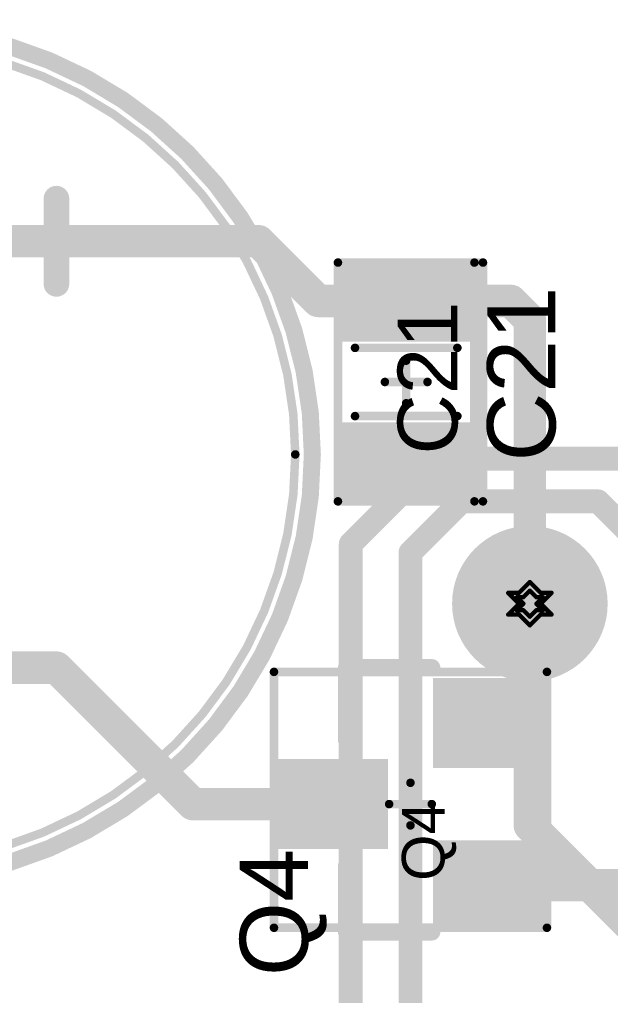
# Model space of a CAD drawing. Header units: inches. Extents: x -21 to 344, y -3 to 240.
# Drawn here: x 7.22 to 14.14, y 34.41 to 45.85 of the extents above; entities that cross this region are included whole.
import ezdxf

# ---------------------------------------------------------------- set-up
doc = ezdxf.new("R2010")
doc.units = ezdxf.units.IN
for name, color, linetype in [('Bottom Layer', 5, 'Continuous'), ('Bottom Solder', 6, 'Continuous'), ('Drill Drawing', 1, 'Continuous'), ('Int1 -GND)', 76, 'Continuous'), ('Int2 -PWR)', 16, 'Continuous'), ('Multi-Layer', 9, 'Continuous'), ('Pad Holes', 156, 'Continuous'), ('Top Component Center', 76, 'Continuous'), ('Top Designator', 56, 'Continuous'), ('Top Layer', 1, 'Continuous'), ('Top Overlay', 2, 'Continuous'), ('Top Paste', 8, 'Continuous'), ('Top Solder', 216, 'Continuous'), ('Via Holes', 16, 'Continuous')]:
    doc.layers.add(name, color=color, linetype=linetype)
doc.styles.add('Arial', font='', dxfattribs={"height": 0.2})
doc.styles.get('Arial').set_extended_font_data('Arial')

# ---------------------------------------------------------------- blocks, each defined once
blk = doc.blocks.new('SOT23F_58')
at = {"layer": 'Top Layer'}
for points in [[(-0.39999793, 1.49999954), (0.4000030099999999, 1.49999954), (0.4000030099999999, 0.38999922), (-0.39999793, 0.38999922)], [(-1.34999857, -0.38999922), (-0.54999763, -0.38999922), (-0.54999763, -1.49999954), (-1.34999857, -1.49999954)], [(0.55000017, -0.38999922), (1.35000111, -0.38999922), (1.35000111, -1.49999954), (0.55000017, -1.49999954)]]:
    blk.add_hatch(color=1, dxfattribs=at).paths.add_polyline_path(points)
at = {"layer": 'Top Paste'}
for points in [[(-0.52699793, 1.62699954), (0.5270030099999999, 1.62699954), (0.5270030099999999, 0.26299922), (-0.52699793, 0.26299922)], [(-1.47699857, -0.26299922), (-0.42299763, -0.26299922), (-0.42299763, -1.62699954), (-1.47699857, -1.62699954)], [(0.42300017, -0.26299922), (1.47700111, -0.26299922), (1.47700111, -1.62699954), (0.42300017, -1.62699954)]]:
    blk.add_hatch(color=8, dxfattribs=at).paths.add_polyline_path(points)
at = {"layer": 'Top Solder'}
for points in [[(-0.44999783, 1.54999944), (0.45000291, 1.54999944), (0.45000291, 0.33999932), (-0.44999783, 0.33999932)], [(-1.39999847, -0.33999932), (-0.49999773, -0.33999932), (-0.49999773, -1.54999944), (-1.39999847, -1.54999944)], [(0.5000002699999999, -0.33999932), (1.40000101, -0.33999932), (1.40000101, -1.54999944), (0.5000002699999999, -1.54999944)]]:
    blk.add_hatch(color=216, dxfattribs=at).paths.add_polyline_path(points)
at = {"layer": 'Top Component Center'}
for points in [[(-1.4499971, 1.59999934, 0.0999998, 0.0999998, 0), (-1.4499971, -1.59999934, 0.0999998, 0.0999998, 0)], [(-1.4499971, 1.59999934, 0.0999998, 0.0999998, 0), (1.55000198, 1.59999934, 0.0999998, 0.0999998, 0)], [(1.55000198, 1.59999934, 0.0999998, 0.0999998, 0), (1.55000198, -1.59999934, 0.0999998, 0.0999998, 0)], [(0, 0.2499995, 0.0999998, 0.0999998, 0), (0, -0.2499995, 0.0999998, 0.0999998, 0)], [(-0.2499995, 0, 0.0999998, 0.0999998, 0), (0.2499995, 0, 0.0999998, 0.0999998, 0)], [(-1.4499971, -1.59999934, 0.0999998, 0.0999998, 0), (1.55000198, -1.59999934, 0.0999998, 0.0999998, 0)]]:
    blk.add_lwpolyline(points, format="xyseb", dxfattribs=at)
for points in [[(-1.47499578, 1.59999934, 0.0499999, 0.0499999, 1), (-1.42499842, 1.59999934, 0.0499999, 0.0499999, 1)], [(-1.47499578, 1.59999934, 0.0499999, 0.0499999, 1), (-1.42499842, 1.59999934, 0.0499999, 0.0499999, 1)], [(1.5250033, 1.59999934, 0.0499999, 0.0499999, 1), (1.57500066, 1.59999934, 0.0499999, 0.0499999, 1)], [(1.5250033, 1.59999934, 0.0499999, 0.0499999, 1), (1.57500066, 1.59999934, 0.0499999, 0.0499999, 1)], [(-0.02499868, 0.2499995, 0.0499999, 0.0499999, 1), (0.02499868, 0.2499995, 0.0499999, 0.0499999, 1)], [(-0.27499818, 0, 0.0499999, 0.0499999, 1), (-0.22500082, 0, 0.0499999, 0.0499999, 1)], [(0.22500082, 0, 0.0499999, 0.0499999, 1), (0.27499818, 0, 0.0499999, 0.0499999, 1)], [(-0.02499868, -0.2499995, 0.0499999, 0.0499999, 1), (0.02499868, -0.2499995, 0.0499999, 0.0499999, 1)], [(-1.47499578, -1.59999934, 0.0499999, 0.0499999, 1), (-1.42499842, -1.59999934, 0.0499999, 0.0499999, 1)], [(-1.47499578, -1.59999934, 0.0499999, 0.0499999, 1), (-1.42499842, -1.59999934, 0.0499999, 0.0499999, 1)], [(1.5250033, -1.59999934, 0.0499999, 0.0499999, 1), (1.57500066, -1.59999934, 0.0499999, 0.0499999, 1)], [(1.5250033, -1.59999934, 0.0499999, 0.0499999, 1), (1.57500066, -1.59999934, 0.0499999, 0.0499999, 1)]]:
    blk.add_lwpolyline(points, format="xyseb", close=True, dxfattribs=at)
at = {"layer": 'Top Designator'}
for points in [[(-1.4499971, 1.59999934, 0.0999998, 0.0999998, 0), (-1.4499971, -1.59999934, 0.0999998, 0.0999998, 0)], [(-1.4499971, 1.59999934, 0.0999998, 0.0999998, 0), (1.55000198, 1.59999934, 0.0999998, 0.0999998, 0)], [(1.55000198, 1.59999934, 0.0999998, 0.0999998, 0), (1.55000198, -1.59999934, 0.0999998, 0.0999998, 0)], [(-1.4499971, -1.59999934, 0.0999998, 0.0999998, 0), (1.55000198, -1.59999934, 0.0999998, 0.0999998, 0)]]:
    blk.add_lwpolyline(points, format="xyseb", dxfattribs=at)
for points in [[(-1.47499578, 1.59999934, 0.0499999, 0.0499999, 1), (-1.42499842, 1.59999934, 0.0499999, 0.0499999, 1)], [(-1.47499578, 1.59999934, 0.0499999, 0.0499999, 1), (-1.42499842, 1.59999934, 0.0499999, 0.0499999, 1)], [(1.5250033, 1.59999934, 0.0499999, 0.0499999, 1), (1.57500066, 1.59999934, 0.0499999, 0.0499999, 1)], [(1.5250033, 1.59999934, 0.0499999, 0.0499999, 1), (1.57500066, 1.59999934, 0.0499999, 0.0499999, 1)], [(-1.47499578, -1.59999934, 0.0499999, 0.0499999, 1), (-1.42499842, -1.59999934, 0.0499999, 0.0499999, 1)], [(-1.47499578, -1.59999934, 0.0499999, 0.0499999, 1), (-1.42499842, -1.59999934, 0.0499999, 0.0499999, 1)], [(1.5250033, -1.59999934, 0.0499999, 0.0499999, 1), (1.57500066, -1.59999934, 0.0499999, 0.0499999, 1)], [(1.5250033, -1.59999934, 0.0499999, 0.0499999, 1), (1.57500066, -1.59999934, 0.0499999, 0.0499999, 1)]]:
    blk.add_lwpolyline(points, format="xyseb", close=True, dxfattribs=at)
at = {"layer": 'Top Overlay'}
for points in [[(-1.49999954, 0.75000104, 0.1999996, 0.1999996, 0), (-0.72499982, 0.75000104, 0.1999996, 0.1999996, 0)], [(-1.49999954, 0.75000104, 0.1999996, 0.1999996, 0), (-1.49999954, -0.2499995, 0.1999996, 0.1999996, 0)], [(0.75000104, 0.75000104, 0.1999996, 0.1999996, 0), (1.59999934, 0.75000104, 0.1999996, 0.1999996, 0)], [(1.59999934, 0.75000104, 0.1999996, 0.1999996, 0), (1.59999934, -0.2499995, 0.1999996, 0.1999996, 0)]]:
    blk.add_lwpolyline(points, format="xyseb", dxfattribs=at)
for points in [[(-1.54999944, 0.75000104, 0.0999998, 0.0999998, 1), (-1.44999964, 0.75000104, 0.0999998, 0.0999998, 1)], [(-1.54999944, 0.75000104, 0.0999998, 0.0999998, 1), (-1.44999964, 0.75000104, 0.0999998, 0.0999998, 1)], [(-0.77499972, 0.75000104, 0.0999998, 0.0999998, 1), (-0.67499992, 0.75000104, 0.0999998, 0.0999998, 1)], [(0.7000011399999999, 0.75000104, 0.0999998, 0.0999998, 1), (0.8000009399999999, 0.75000104, 0.0999998, 0.0999998, 1)], [(1.54999944, 0.75000104, 0.0999998, 0.0999998, 1), (1.64999924, 0.75000104, 0.0999998, 0.0999998, 1)], [(1.54999944, 0.75000104, 0.0999998, 0.0999998, 1), (1.64999924, 0.75000104, 0.0999998, 0.0999998, 1)], [(-1.54999944, -0.2499995, 0.0999998, 0.0999998, 1), (-1.44999964, -0.2499995, 0.0999998, 0.0999998, 1)], [(1.54999944, -0.2499995, 0.0999998, 0.0999998, 1), (1.64999924, -0.2499995, 0.0999998, 0.0999998, 1)]]:
    blk.add_lwpolyline(points, format="xyseb", close=True, dxfattribs=at)
at = {"layer": 'Top Designator', "style": 'Arial'}
blk.add_text('Q4', height=0.499999, dxfattribs=at).set_placement((-0.90000074, -0.3999992))
blk = doc.blocks.new('CAP_0805_105')
at = {"layer": 'Top Layer'}
for points in [[(-1.29999867, 0.64999997), (-0.59999753, 0.64999997), (-0.59999753, -0.64999997), (-1.29999867, -0.64999997)], [(0.6000000699999999, 0.64999997), (1.30000121, 0.64999997), (1.30000121, -0.64999997), (0.6000000699999999, -0.64999997)]]:
    blk.add_hatch(color=1, dxfattribs=at).paths.add_polyline_path(points)
at = {"layer": 'Top Paste'}
for points in [[(-1.42699867, 0.77699997), (-0.47299753, 0.77699997), (-0.47299753, -0.77699997), (-1.42699867, -0.77699997)], [(0.47300007, 0.77699997), (1.42700121, 0.77699997), (1.42700121, -0.77699997), (0.47300007, -0.77699997)]]:
    blk.add_hatch(color=8, dxfattribs=at).paths.add_polyline_path(points)
at = {"layer": 'Top Solder'}
for points in [[(-1.34999857, 0.69999987), (-0.54999763, 0.69999987), (-0.54999763, -0.69999987), (-1.34999857, -0.69999987)], [(0.55000017, 0.69999987), (1.35000111, 0.69999987), (1.35000111, -0.69999987), (0.55000017, -0.69999987)]]:
    blk.add_hatch(color=216, dxfattribs=at).paths.add_polyline_path(points)
at = {"layer": 'Top Component Center'}
for points in [[(-1.39999974, 0.8000009399999999, 0.0999998, 0.0999998, 0), (-1.39999974, -0.90000074, 0.0999998, 0.0999998, 0)], [(-1.39999974, 0.8000009399999999, 0.0999998, 0.0999998, 0), (1.39999974, 0.8000009399999999, 0.0999998, 0.0999998, 0)], [(1.39999974, 0.8000009399999999, 0.0999998, 0.0999998, 0), (1.39999974, -0.90000074, 0.0999998, 0.0999998, 0)], [(0, 0.2499995, 0.0999998, 0.0999998, 0), (0, -0.2499995, 0.0999998, 0.0999998, 0)], [(-0.2499995, 0, 0.0999998, 0.0999998, 0), (0.2499995, 0, 0.0999998, 0.0999998, 0)], [(-1.39999974, -0.90000074, 0.0999998, 0.0999998, 0), (1.39999974, -0.90000074, 0.0999998, 0.0999998, 0)]]:
    blk.add_lwpolyline(points, format="xyseb", dxfattribs=at)
for points in [[(-1.42499842, 0.8000009399999999, 0.0499999, 0.0499999, 1), (-1.37500106, 0.8000009399999999, 0.0499999, 0.0499999, 1)], [(-1.42499842, 0.8000009399999999, 0.0499999, 0.0499999, 1), (-1.37500106, 0.8000009399999999, 0.0499999, 0.0499999, 1)], [(1.37500106, 0.8000009399999999, 0.0499999, 0.0499999, 1), (1.42499842, 0.8000009399999999, 0.0499999, 0.0499999, 1)], [(1.37500106, 0.8000009399999999, 0.0499999, 0.0499999, 1), (1.42499842, 0.8000009399999999, 0.0499999, 0.0499999, 1)], [(-0.02499868, 0.2499995, 0.0499999, 0.0499999, 1), (0.02499868, 0.2499995, 0.0499999, 0.0499999, 1)], [(-0.27499818, 0, 0.0499999, 0.0499999, 1), (-0.22500082, 0, 0.0499999, 0.0499999, 1)], [(0.22500082, 0, 0.0499999, 0.0499999, 1), (0.27499818, 0, 0.0499999, 0.0499999, 1)], [(-0.02499868, -0.2499995, 0.0499999, 0.0499999, 1), (0.02499868, -0.2499995, 0.0499999, 0.0499999, 1)], [(-1.42499842, -0.90000074, 0.0499999, 0.0499999, 1), (-1.37500106, -0.90000074, 0.0499999, 0.0499999, 1)], [(-1.42499842, -0.90000074, 0.0499999, 0.0499999, 1), (-1.37500106, -0.90000074, 0.0499999, 0.0499999, 1)], [(1.37500106, -0.90000074, 0.0499999, 0.0499999, 1), (1.42499842, -0.90000074, 0.0499999, 0.0499999, 1)], [(1.37500106, -0.90000074, 0.0499999, 0.0499999, 1), (1.42499842, -0.90000074, 0.0499999, 0.0499999, 1)]]:
    blk.add_lwpolyline(points, format="xyseb", close=True, dxfattribs=at)
at = {"layer": 'Top Designator'}
for points in [[(-1.39999974, 0.8000009399999999, 0.0999998, 0.0999998, 0), (1.39999974, 0.8000009399999999, 0.0999998, 0.0999998, 0)], [(-1.39999974, 0.8000009399999999, 0.0999998, 0.0999998, 0), (-1.39999974, -0.8000009399999999, 0.0999998, 0.0999998, 0)], [(1.39999974, 0.8000009399999999, 0.0999998, 0.0999998, 0), (1.39999974, -0.8000009399999999, 0.0999998, 0.0999998, 0)], [(-1.39999974, -0.8000009399999999, 0.0999998, 0.0999998, 0), (1.39999974, -0.8000009399999999, 0.0999998, 0.0999998, 0)]]:
    blk.add_lwpolyline(points, format="xyseb", dxfattribs=at)
for points in [[(-1.42499842, 0.8000009399999999, 0.0499999, 0.0499999, 1), (-1.37500106, 0.8000009399999999, 0.0499999, 0.0499999, 1)], [(-1.42499842, 0.8000009399999999, 0.0499999, 0.0499999, 1), (-1.37500106, 0.8000009399999999, 0.0499999, 0.0499999, 1)], [(1.37500106, 0.8000009399999999, 0.0499999, 0.0499999, 1), (1.42499842, 0.8000009399999999, 0.0499999, 0.0499999, 1)], [(1.37500106, 0.8000009399999999, 0.0499999, 0.0499999, 1), (1.42499842, 0.8000009399999999, 0.0499999, 0.0499999, 1)], [(-1.42499842, -0.8000009399999999, 0.0499999, 0.0499999, 1), (-1.37500106, -0.8000009399999999, 0.0499999, 0.0499999, 1)], [(-1.42499842, -0.8000009399999999, 0.0499999, 0.0499999, 1), (-1.37500106, -0.8000009399999999, 0.0499999, 0.0499999, 1)], [(1.37500106, -0.8000009399999999, 0.0499999, 0.0499999, 1), (1.42499842, -0.8000009399999999, 0.0499999, 0.0499999, 1)], [(1.37500106, -0.8000009399999999, 0.0499999, 0.0499999, 1), (1.42499842, -0.8000009399999999, 0.0499999, 0.0499999, 1)]]:
    blk.add_lwpolyline(points, format="xyseb", close=True, dxfattribs=at)
at = {"layer": 'Top Overlay'}
for points in [[(-0.3999992, 0.5999987999999999, 0.0999998, 0.0999998, 0), (-0.3999992, -0.5999987999999999, 0.0999998, 0.0999998, 0)], [(0.3999992, 0.5999987999999999, 0.0999998, 0.0999998, 0), (0.3999992, -0.5999987999999999, 0.0999998, 0.0999998, 0)]]:
    blk.add_lwpolyline(points, format="xyseb", dxfattribs=at)
for points in [[(-0.4249978799999999, 0.5999987999999999, 0.0499999, 0.0499999, 1), (-0.37500052, 0.5999987999999999, 0.0499999, 0.0499999, 1)], [(0.37500052, 0.5999987999999999, 0.0499999, 0.0499999, 1), (0.4249978799999999, 0.5999987999999999, 0.0499999, 0.0499999, 1)], [(-0.4249978799999999, -0.5999987999999999, 0.0499999, 0.0499999, 1), (-0.37500052, -0.5999987999999999, 0.0499999, 0.0499999, 1)], [(0.37500052, -0.5999987999999999, 0.0499999, 0.0499999, 1), (0.4249978799999999, -0.5999987999999999, 0.0499999, 0.0499999, 1)]]:
    blk.add_lwpolyline(points, format="xyseb", close=True, dxfattribs=at)
at = {"layer": 'Top Designator', "style": 'Arial'}
blk.add_text('C21', height=0.7000011399999999, dxfattribs=at).set_placement((-0.85000338, -0.6000038799999999))
blk = doc.blocks.new('CMI_9605IC_0580T_126')
at = {"layer": 'Bottom Layer'}
h = blk.add_hatch(color=5, dxfattribs=at)
edge = h.paths.add_edge_path()
edge.add_arc((0, 2.50000008), 1.00000054, 0, 360)
h = blk.add_hatch(color=5, dxfattribs=at)
edge = h.paths.add_edge_path()
edge.add_arc((0, -2.50000008), 1.00000054, 0, 360)
at = {"layer": 'Bottom Solder'}
h = blk.add_hatch(color=6, dxfattribs=at)
edge = h.paths.add_edge_path()
edge.add_arc((0, 2.50000008), 1.05000044, 0, 360)
h = blk.add_hatch(color=6, dxfattribs=at)
edge = h.paths.add_edge_path()
edge.add_arc((0, -2.50000008), 1.05000044, 0, 360)
at = {"layer": 'Int1 -GND)'}
h = blk.add_hatch(color=7, dxfattribs=at)
edge = h.paths.add_edge_path()
edge.add_arc((0, 2.50000008), 1.1619992, 0, 360)
h = blk.add_hatch(color=7, dxfattribs=at)
edge = h.paths.add_edge_path()
edge.add_arc((0, -2.50000008), 1.1619992, 0, 360)
at = {"layer": 'Int2 -PWR)'}
h = blk.add_hatch(color=7, dxfattribs=at)
edge = h.paths.add_edge_path()
edge.add_arc((0, 2.50000008), 1.1619992, 0, 360)
h = blk.add_hatch(color=7, dxfattribs=at)
edge = h.paths.add_edge_path()
edge.add_arc((0, -2.50000008), 1.1619992, 0, 360)
at = {"layer": 'Multi-Layer'}
h = blk.add_hatch(color=9, dxfattribs=at)
edge = h.paths.add_edge_path()
edge.add_arc((0, 2.50000008), 1.00000054, 0, 360)
h = blk.add_hatch(color=9, dxfattribs=at)
edge = h.paths.add_edge_path()
edge.add_arc((0, -2.50000008), 1.00000054, 0, 360)
at = {"layer": 'Pad Holes'}
h = blk.add_hatch(color=7, dxfattribs=at)
edge = h.paths.add_edge_path()
edge.add_arc((0, 2.50000008), 0.3999992, 0, 360)
h = blk.add_hatch(color=7, dxfattribs=at)
edge = h.paths.add_edge_path()
edge.add_arc((0, -2.50000008), 0.3999992, 0, 360)
at = {"layer": 'Top Layer'}
h = blk.add_hatch(color=1, dxfattribs=at)
edge = h.paths.add_edge_path()
edge.add_arc((0, 2.50000008), 1.00000054, 0, 360)
h = blk.add_hatch(color=1, dxfattribs=at)
edge = h.paths.add_edge_path()
edge.add_arc((0, -2.50000008), 1.00000054, 0, 360)
at = {"layer": 'Top Solder'}
h = blk.add_hatch(color=216, dxfattribs=at)
edge = h.paths.add_edge_path()
edge.add_arc((0, 2.50000008), 1.05000044, 0, 360)
h = blk.add_hatch(color=216, dxfattribs=at)
edge = h.paths.add_edge_path()
edge.add_arc((0, -2.50000008), 1.05000044, 0, 360)
at = {"layer": 'Top Component Center'}
for points in [[(4.800000559999999, 0, 0.0999998, 0.0999998, 1), (-4.800000559999999, 0, 0.0999998, 0.0999998, 1)], [(-0.02499868, 0.499999, 0.0499999, 0.0499999, 1), (0.02499868, 0.499999, 0.0499999, 0.0499999, 1)], [(-4.82499924, 0, 0.0499999, 0.0499999, 1), (-4.77500188, 0, 0.0499999, 0.0499999, 1)], [(-0.5249976799999999, 0, 0.0499999, 0.0499999, 1), (-0.47500032, 0, 0.0499999, 0.0499999, 1)], [(0.47500032, 0, 0.0499999, 0.0499999, 1), (0.5249976799999999, 0, 0.0499999, 0.0499999, 1)], [(4.77500188, 0, 0.0499999, 0.0499999, 1), (4.82499924, 0, 0.0499999, 0.0499999, 1)], [(-0.02499868, -0.499999, 0.0499999, 0.0499999, 1), (0.02499868, -0.499999, 0.0499999, 0.0499999, 1)]]:
    blk.add_lwpolyline(points, format="xyseb", close=True, dxfattribs=at)
for points in [[(0, -0.499999, 0.0999998, 0.0999998, 0), (0, 0.499999, 0.0999998, 0.0999998, 0)], [(-0.499999, 0, 0.0999998, 0.0999998, 0), (0.499999, 0, 0.0999998, 0.0999998, 0)]]:
    blk.add_lwpolyline(points, format="xyseb", dxfattribs=at)
at = {"layer": 'Top Designator'}
for points in [[(4.800000559999999, 0, 0.0999998, 0.0999998, 1), (-4.800000559999999, 0, 0.0999998, 0.0999998, 1)], [(-4.82499924, 0, 0.0499999, 0.0499999, 1), (-4.77500188, 0, 0.0499999, 0.0499999, 1)], [(4.77500188, 0, 0.0499999, 0.0499999, 1), (4.82499924, 0, 0.0499999, 0.0499999, 1)]]:
    blk.add_lwpolyline(points, format="xyseb", close=True, dxfattribs=at)
at = {"layer": 'Top Overlay'}
for points in [[(5.00000016, 0, 0.1999996, 0.1999996, 1), (-5.00000016, 0, 0.1999996, 0.1999996, 1)], [(1.9250025, 2.99999908, 0.1499997, 0.1499997, 1), (2.07499966, 2.99999908, 0.1499997, 0.1499997, 1)], [(1.42500096, 2.50000008, 0.1499997, 0.1499997, 1), (1.57499812, 2.50000008, 0.1499997, 0.1499997, 1)], [(2.4250015, 2.50000008, 0.1499997, 0.1499997, 1), (2.57499866, 2.50000008, 0.1499997, 0.1499997, 1)], [(1.9250025, 2.00000108, 0.1499997, 0.1499997, 1), (2.07499966, 2.00000108, 0.1499997, 0.1499997, 1)], [(-5.050000059999999, 0, 0.0999998, 0.0999998, 1), (-4.950000259999999, 0, 0.0999998, 0.0999998, 1)], [(4.950000259999999, 0, 0.0999998, 0.0999998, 1), (5.050000059999999, 0, 0.0999998, 0.0999998, 1)]]:
    blk.add_lwpolyline(points, format="xyseb", close=True, dxfattribs=at)
for points in [[(2.00000108, 2.00000108, 0.2999994, 0.2999994, 0), (2.00000108, 2.99999908, 0.2999994, 0.2999994, 0)], [(1.49999954, 2.50000008, 0.2999994, 0.2999994, 0), (2.50000008, 2.50000008, 0.2999994, 0.2999994, 0)]]:
    blk.add_lwpolyline(points, format="xyseb", dxfattribs=at)
at = {"layer": 'Top Designator', "style": 'Arial'}
blk.add_text('BZ1', height=1.00000054, rotation=360, dxfattribs=at).set_placement((-1.80000148, -0.8000009399999999))

msp = doc.modelspace()

# ---------------------------------------------------------------- hatches: boundary and pattern name
at = {"layer": 'Bottom Layer'}
h = msp.add_hatch(color=5, dxfattribs=at)
edge = h.paths.add_edge_path()
edge.add_arc((13.199999, 39.00000074), 0.2499995, 0, 360)
at = {"layer": 'Int1 -GND)'}
h = msp.add_hatch(color=7, dxfattribs=at)
edge = h.paths.add_edge_path()
edge.add_arc((13.199999, 39.00000074), 0.9119997, 0, 360)
at = {"layer": 'Int2 -PWR)'}
h = msp.add_hatch(color=7, dxfattribs=at)
edge = h.paths.add_edge_path()
edge.add_arc((13.199999, 39.00000074), 0.9119997, 0, 360)
at = {"layer": 'Top Layer'}
h = msp.add_hatch(color=1, dxfattribs=at)
edge = h.paths.add_edge_path()
edge.add_arc((13.199999, 39.00000074), 0.2499995, 0, 360)
at = {"layer": 'Via Holes'}
h = msp.add_hatch(color=7, dxfattribs=at)
edge = h.paths.add_edge_path()
edge.add_arc((13.199999, 39.00000074), 0.1499997, 0, 360)

# ---------------------------------------------------------------- linework, layer by layer
at = {"layer": 'Bottom Layer'}
for points in [[(11.10000066, 39.70000188, 0.2794, 0.2794, 0), (12.09999866, 40.69999988, 0.2794, 0.2794, 0)], [(12.09999866, 40.69999988, 0.2794, 0.2794, 0), (14.30000188, 40.69999988, 0.2794, 0.2794, 0)], [(11.79999926, 39.599997, 0.2794, 0.2794, 0), (12.40000314, 40.20000088, 0.2794, 0.2794, 0)], [(12.40000314, 40.20000088, 0.2794, 0.2794, 0), (13.99999994, 40.20000088, 0.2794, 0.2794, 0)], [(13.99999994, 40.20000088, 0.2794, 0.2794, 0), (14.63799968, 39.56200114, 0.2794, 0.2794, 0)], [(11.10000066, 32.70000064, 0.2794, 0.2794, 0), (11.10000066, 39.70000188, 0.2794, 0.2794, 0)], [(11.79999926, 31.7999999, 0.2794, 0.2794, 0), (11.79999926, 39.599997, 0.2794, 0.2794, 0)], [(13.199999, 36.40000086, 0.3809999999999999, 0.3809999999999999, 0), (13.199999, 39.00000074, 0.3809999999999999, 0.3809999999999999, 0)], [(13.199999, 36.40000086, 0.3809999999999999, 0.3809999999999999, 0), (14.80000088, 34.79999898, 0.3809999999999999, 0.3809999999999999, 0)]]:
    msp.add_lwpolyline(points, format="xyseb", dxfattribs=at)
for points in [[(12.03014866, 40.69999988, 0.1397, 0.1397, 1), (12.16984866, 40.69999988, 0.1397, 0.1397, 1)], [(12.03014866, 40.69999988, 0.1397, 0.1397, 1), (12.16984866, 40.69999988, 0.1397, 0.1397, 1)], [(12.33015314, 40.20000088, 0.1397, 0.1397, 1), (12.46985314, 40.20000088, 0.1397, 0.1397, 1)], [(12.33015314, 40.20000088, 0.1397, 0.1397, 1), (12.46985314, 40.20000088, 0.1397, 0.1397, 1)], [(13.93014994, 40.20000088, 0.1397, 0.1397, 1), (14.06984994, 40.20000088, 0.1397, 0.1397, 1)], [(13.93014994, 40.20000088, 0.1397, 0.1397, 1), (14.06984994, 40.20000088, 0.1397, 0.1397, 1)], [(11.03015066, 39.70000188, 0.1397, 0.1397, 1), (11.16985066, 39.70000188, 0.1397, 0.1397, 1)], [(11.03015066, 39.70000188, 0.1397, 0.1397, 1), (11.16985066, 39.70000188, 0.1397, 0.1397, 1)], [(11.73014926, 39.599997, 0.1397, 0.1397, 1), (11.86984926, 39.599997, 0.1397, 0.1397, 1)], [(11.73014926, 39.599997, 0.1397, 0.1397, 1), (11.86984926, 39.599997, 0.1397, 0.1397, 1)], [(13.104749, 39.00000074, 0.1905, 0.1905, 1), (13.295249, 39.00000074, 0.1905, 0.1905, 1)], [(13.104749, 36.40000086, 0.1905, 0.1905, 1), (13.295249, 36.40000086, 0.1905, 0.1905, 1)], [(13.104749, 36.40000086, 0.1905, 0.1905, 1), (13.295249, 36.40000086, 0.1905, 0.1905, 1)]]:
    msp.add_lwpolyline(points, format="xyseb", close=True, dxfattribs=at)
at = {"layer": 'Drill Drawing'}
for points in [[(13.072999, 39.12700074, 0.0508, 0.0508, 0), (13.199999, 39.25400074, 0.0508, 0.0508, 0)], [(13.199999, 39.25400074, 0.0508, 0.0508, 0), (13.326999, 39.12700074, 0.0508, 0.0508, 0)], [(12.945999, 39.12700074, 0.0508, 0.0508, 0), (13.072999, 39.00000074, 0.0508, 0.0508, 0)], [(12.945999, 39.12700074, 0.0508, 0.0508, 0), (13.072999, 39.12700074, 0.0508, 0.0508, 0)], [(13.123799, 39.07620074, 0.0508, 0.0508, 0), (13.199999, 39.15240074, 0.0508, 0.0508, 0)], [(13.199999, 39.15240074, 0.0508, 0.0508, 0), (13.276199, 39.07620074, 0.0508, 0.0508, 0)], [(13.326999, 39.12700074, 0.0508, 0.0508, 0), (13.453999, 39.12700074, 0.0508, 0.0508, 0)], [(13.326999, 39.00000074, 0.0508, 0.0508, 0), (13.453999, 39.12700074, 0.0508, 0.0508, 0)], [(12.945999, 38.87300073999999, 0.0508, 0.0508, 0), (13.072999, 39.00000074, 0.0508, 0.0508, 0)], [(13.047599, 39.07620074, 0.0508, 0.0508, 0), (13.123799, 39.00000074, 0.0508, 0.0508, 0)], [(13.047599, 39.07620074, 0.0508, 0.0508, 0), (13.123799, 39.07620074, 0.0508, 0.0508, 0)], [(13.047599, 38.92380074, 0.0508, 0.0508, 0), (13.123799, 39.00000074, 0.0508, 0.0508, 0)], [(13.276199, 39.07620074, 0.0508, 0.0508, 0), (13.352399, 39.07620074, 0.0508, 0.0508, 0)], [(13.276199, 39.00000074, 0.0508, 0.0508, 0), (13.352399, 39.07620074, 0.0508, 0.0508, 0)], [(13.276199, 39.00000074, 0.0508, 0.0508, 0), (13.352399, 38.92380074, 0.0508, 0.0508, 0)], [(13.326999, 39.00000074, 0.0508, 0.0508, 0), (13.453999, 38.87300073999999, 0.0508, 0.0508, 0)], [(13.047599, 38.92380074, 0.0508, 0.0508, 0), (13.123799, 38.92380074, 0.0508, 0.0508, 0)], [(13.123799, 38.92380074, 0.0508, 0.0508, 0), (13.199999, 38.84760074, 0.0508, 0.0508, 0)], [(13.199999, 38.84760074, 0.0508, 0.0508, 0), (13.276199, 38.92380074, 0.0508, 0.0508, 0)], [(13.276199, 38.92380074, 0.0508, 0.0508, 0), (13.352399, 38.92380074, 0.0508, 0.0508, 0)], [(12.945999, 38.87300073999999, 0.0508, 0.0508, 0), (13.072999, 38.87300073999999, 0.0508, 0.0508, 0)], [(13.072999, 38.87300073999999, 0.0508, 0.0508, 0), (13.199999, 38.74600074, 0.0508, 0.0508, 0)], [(13.199999, 38.74600074, 0.0508, 0.0508, 0), (13.326999, 38.87300073999999, 0.0508, 0.0508, 0)], [(13.326999, 38.87300073999999, 0.0508, 0.0508, 0), (13.453999, 38.87300073999999, 0.0508, 0.0508, 0)]]:
    msp.add_lwpolyline(points, format="xyseb", dxfattribs=at)
for points in [[(13.187299, 39.25400074, 0.0254, 0.0254, 1), (13.212699, 39.25400074, 0.0254, 0.0254, 1)], [(13.187299, 39.25400074, 0.0254, 0.0254, 1), (13.212699, 39.25400074, 0.0254, 0.0254, 1)], [(12.933299, 39.12700074, 0.0254, 0.0254, 1), (12.958699, 39.12700074, 0.0254, 0.0254, 1)], [(12.933299, 39.12700074, 0.0254, 0.0254, 1), (12.958699, 39.12700074, 0.0254, 0.0254, 1)], [(13.060299, 39.12700074, 0.0254, 0.0254, 1), (13.085699, 39.12700074, 0.0254, 0.0254, 1)], [(13.060299, 39.12700074, 0.0254, 0.0254, 1), (13.085699, 39.12700074, 0.0254, 0.0254, 1)], [(13.187299, 39.15240074, 0.0254, 0.0254, 1), (13.212699, 39.15240074, 0.0254, 0.0254, 1)], [(13.187299, 39.15240074, 0.0254, 0.0254, 1), (13.212699, 39.15240074, 0.0254, 0.0254, 1)], [(13.314299, 39.12700074, 0.0254, 0.0254, 1), (13.339699, 39.12700074, 0.0254, 0.0254, 1)], [(13.314299, 39.12700074, 0.0254, 0.0254, 1), (13.339699, 39.12700074, 0.0254, 0.0254, 1)], [(13.441299, 39.12700074, 0.0254, 0.0254, 1), (13.466699, 39.12700074, 0.0254, 0.0254, 1)], [(13.441299, 39.12700074, 0.0254, 0.0254, 1), (13.466699, 39.12700074, 0.0254, 0.0254, 1)], [(13.034899, 39.07620074, 0.0254, 0.0254, 1), (13.060299, 39.07620074, 0.0254, 0.0254, 1)], [(13.034899, 39.07620074, 0.0254, 0.0254, 1), (13.060299, 39.07620074, 0.0254, 0.0254, 1)], [(13.060299, 39.00000074, 0.0254, 0.0254, 1), (13.085699, 39.00000074, 0.0254, 0.0254, 1)], [(13.060299, 39.00000074, 0.0254, 0.0254, 1), (13.085699, 39.00000074, 0.0254, 0.0254, 1)], [(13.111099, 39.07620074, 0.0254, 0.0254, 1), (13.136499, 39.07620074, 0.0254, 0.0254, 1)], [(13.111099, 39.07620074, 0.0254, 0.0254, 1), (13.136499, 39.07620074, 0.0254, 0.0254, 1)], [(13.111099, 39.00000074, 0.0254, 0.0254, 1), (13.136499, 39.00000074, 0.0254, 0.0254, 1)], [(13.111099, 39.00000074, 0.0254, 0.0254, 1), (13.136499, 39.00000074, 0.0254, 0.0254, 1)], [(13.263499, 39.07620074, 0.0254, 0.0254, 1), (13.288899, 39.07620074, 0.0254, 0.0254, 1)], [(13.263499, 39.07620074, 0.0254, 0.0254, 1), (13.288899, 39.07620074, 0.0254, 0.0254, 1)], [(13.263499, 39.00000074, 0.0254, 0.0254, 1), (13.288899, 39.00000074, 0.0254, 0.0254, 1)], [(13.263499, 39.00000074, 0.0254, 0.0254, 1), (13.288899, 39.00000074, 0.0254, 0.0254, 1)], [(13.314299, 39.00000074, 0.0254, 0.0254, 1), (13.339699, 39.00000074, 0.0254, 0.0254, 1)], [(13.314299, 39.00000074, 0.0254, 0.0254, 1), (13.339699, 39.00000074, 0.0254, 0.0254, 1)], [(13.339699, 39.07620074, 0.0254, 0.0254, 1), (13.365099, 39.07620074, 0.0254, 0.0254, 1)], [(13.339699, 39.07620074, 0.0254, 0.0254, 1), (13.365099, 39.07620074, 0.0254, 0.0254, 1)], [(13.034899, 38.92380074, 0.0254, 0.0254, 1), (13.060299, 38.92380074, 0.0254, 0.0254, 1)], [(13.034899, 38.92380074, 0.0254, 0.0254, 1), (13.060299, 38.92380074, 0.0254, 0.0254, 1)], [(13.111099, 38.92380074, 0.0254, 0.0254, 1), (13.136499, 38.92380074, 0.0254, 0.0254, 1)], [(13.111099, 38.92380074, 0.0254, 0.0254, 1), (13.136499, 38.92380074, 0.0254, 0.0254, 1)], [(13.263499, 38.92380074, 0.0254, 0.0254, 1), (13.288899, 38.92380074, 0.0254, 0.0254, 1)], [(13.263499, 38.92380074, 0.0254, 0.0254, 1), (13.288899, 38.92380074, 0.0254, 0.0254, 1)], [(13.339699, 38.92380074, 0.0254, 0.0254, 1), (13.365099, 38.92380074, 0.0254, 0.0254, 1)], [(13.339699, 38.92380074, 0.0254, 0.0254, 1), (13.365099, 38.92380074, 0.0254, 0.0254, 1)], [(12.933299, 38.87300073999999, 0.0254, 0.0254, 1), (12.958699, 38.87300073999999, 0.0254, 0.0254, 1)], [(12.933299, 38.87300073999999, 0.0254, 0.0254, 1), (12.958699, 38.87300073999999, 0.0254, 0.0254, 1)], [(13.060299, 38.87300073999999, 0.0254, 0.0254, 1), (13.085699, 38.87300073999999, 0.0254, 0.0254, 1)], [(13.060299, 38.87300073999999, 0.0254, 0.0254, 1), (13.085699, 38.87300073999999, 0.0254, 0.0254, 1)], [(13.187299, 38.84760074, 0.0254, 0.0254, 1), (13.212699, 38.84760074, 0.0254, 0.0254, 1)], [(13.187299, 38.84760074, 0.0254, 0.0254, 1), (13.212699, 38.84760074, 0.0254, 0.0254, 1)], [(13.314299, 38.87300073999999, 0.0254, 0.0254, 1), (13.339699, 38.87300073999999, 0.0254, 0.0254, 1)], [(13.314299, 38.87300073999999, 0.0254, 0.0254, 1), (13.339699, 38.87300073999999, 0.0254, 0.0254, 1)], [(13.441299, 38.87300073999999, 0.0254, 0.0254, 1), (13.466699, 38.87300073999999, 0.0254, 0.0254, 1)], [(13.441299, 38.87300073999999, 0.0254, 0.0254, 1), (13.466699, 38.87300073999999, 0.0254, 0.0254, 1)], [(13.187299, 38.74600074, 0.0254, 0.0254, 1), (13.212699, 38.74600074, 0.0254, 0.0254, 1)], [(13.187299, 38.74600074, 0.0254, 0.0254, 1), (13.212699, 38.74600074, 0.0254, 0.0254, 1)]]:
    msp.add_lwpolyline(points, format="xyseb", close=True, dxfattribs=at)
at = {"layer": 'Top Layer'}
for points in [[(5.649998859999999, 43.24999986, 0.3809999999999999, 0.3809999999999999, 0), (10.01900206, 43.24999986, 0.3809999999999999, 0.3809999999999999, 0)], [(10.01900206, 43.24999986, 0.3809999999999999, 0.3809999999999999, 0), (10.71900066, 42.55000125999999, 0.3809999999999999, 0.3809999999999999, 0)], [(10.71900066, 42.55000125999999, 0.3809999999999999, 0.3809999999999999, 0), (11.74999936, 42.55000125999999, 0.3809999999999999, 0.3809999999999999, 0)], [(11.74999936, 42.55000125999999, 0.3809999999999999, 0.3809999999999999, 0), (12.97681428, 42.55000125999999, 0.3809999999999999, 0.3809999999999999, 0)], [(12.97681428, 42.55000125999999, 0.3809999999999999, 0.3809999999999999, 0), (13.199999, 42.32681654, 0.3809999999999999, 0.3809999999999999, 0)], [(13.199999, 39.00000074, 0.3809999999999999, 0.3809999999999999, 0), (13.199999, 42.32681654, 0.3809999999999999, 0.3809999999999999, 0)], [(5.649998859999999, 38.2499997, 0.3809999999999999, 0.3809999999999999, 0), (7.650002479999999, 38.2499997, 0.3809999999999999, 0.3809999999999999, 0)], [(7.650002479999999, 38.2499997, 0.3809999999999999, 0.3809999999999999, 0), (9.249801159999999, 36.65020102, 0.3809999999999999, 0.3809999999999999, 0)], [(9.249801159999999, 36.65020102, 0.3809999999999999, 0.3809999999999999, 0), (10.85499988, 36.65020102, 0.3809999999999999, 0.3809999999999999, 0)], [(12.74499864, 35.70020038, 0.3809999999999999, 0.3809999999999999, 0), (14.699996, 35.70020038, 0.3809999999999999, 0.3809999999999999, 0)]]:
    msp.add_lwpolyline(points, format="xyseb", dxfattribs=at)
for points in [[(9.92375206, 43.24999986, 0.1905, 0.1905, 1), (10.11425206, 43.24999986, 0.1905, 0.1905, 1)], [(9.92375206, 43.24999986, 0.1905, 0.1905, 1), (10.11425206, 43.24999986, 0.1905, 0.1905, 1)], [(10.62375066, 42.55000125999999, 0.1905, 0.1905, 1), (10.81425066, 42.55000125999999, 0.1905, 0.1905, 1)], [(10.62375066, 42.55000125999999, 0.1905, 0.1905, 1), (10.81425066, 42.55000125999999, 0.1905, 0.1905, 1)], [(11.65474936, 42.55000125999999, 0.1905, 0.1905, 1), (11.84524936, 42.55000125999999, 0.1905, 0.1905, 1)], [(11.65474936, 42.55000125999999, 0.1905, 0.1905, 1), (11.84524936, 42.55000125999999, 0.1905, 0.1905, 1)], [(12.88156428, 42.55000125999999, 0.1905, 0.1905, 1), (13.07206428, 42.55000125999999, 0.1905, 0.1905, 1)], [(12.88156428, 42.55000125999999, 0.1905, 0.1905, 1), (13.07206428, 42.55000125999999, 0.1905, 0.1905, 1)], [(13.104749, 42.32681654, 0.1905, 0.1905, 1), (13.295249, 42.32681654, 0.1905, 0.1905, 1)], [(13.104749, 42.32681654, 0.1905, 0.1905, 1), (13.295249, 42.32681654, 0.1905, 0.1905, 1)], [(13.104749, 39.00000074, 0.1905, 0.1905, 1), (13.295249, 39.00000074, 0.1905, 0.1905, 1)], [(7.554752479999999, 38.2499997, 0.1905, 0.1905, 1), (7.74525248, 38.2499997, 0.1905, 0.1905, 1)], [(7.554752479999999, 38.2499997, 0.1905, 0.1905, 1), (7.74525248, 38.2499997, 0.1905, 0.1905, 1)], [(9.154551159999999, 36.65020102, 0.1905, 0.1905, 1), (9.345051159999999, 36.65020102, 0.1905, 0.1905, 1)], [(9.154551159999999, 36.65020102, 0.1905, 0.1905, 1), (9.345051159999999, 36.65020102, 0.1905, 0.1905, 1)], [(10.75974988, 36.65020102, 0.1905, 0.1905, 1), (10.95024988, 36.65020102, 0.1905, 0.1905, 1)], [(12.64974864, 35.70020038, 0.1905, 0.1905, 1), (12.84024864, 35.70020038, 0.1905, 0.1905, 1)]]:
    msp.add_lwpolyline(points, format="xyseb", close=True, dxfattribs=at)

# ---------------------------------------------------------------- block references
msp.add_blockref('CMI_9605IC_0580T_126', (5.649998859999999, 40.74999978))
at = {"rotation": 90}
for name, p in [('CAP_0805_105', (11.74999936, 41.60000062)), ('SOT23F_58', (11.79999926, 36.65019848))]:
    msp.add_blockref(name, p, dxfattribs=at)

# ---------------------------------------------------------------- texts
at = {"layer": 'Top Overlay', "style": 'Arial'}
for s, p in [('C21', (13.49986886, 40.66696972)), ('Q4', (10.59986958, 34.63355024))]:
    msp.add_text(s, height=0.8000009399999999, rotation=90, dxfattribs=at).set_placement(p)

doc.saveas('drawing.dxf')
